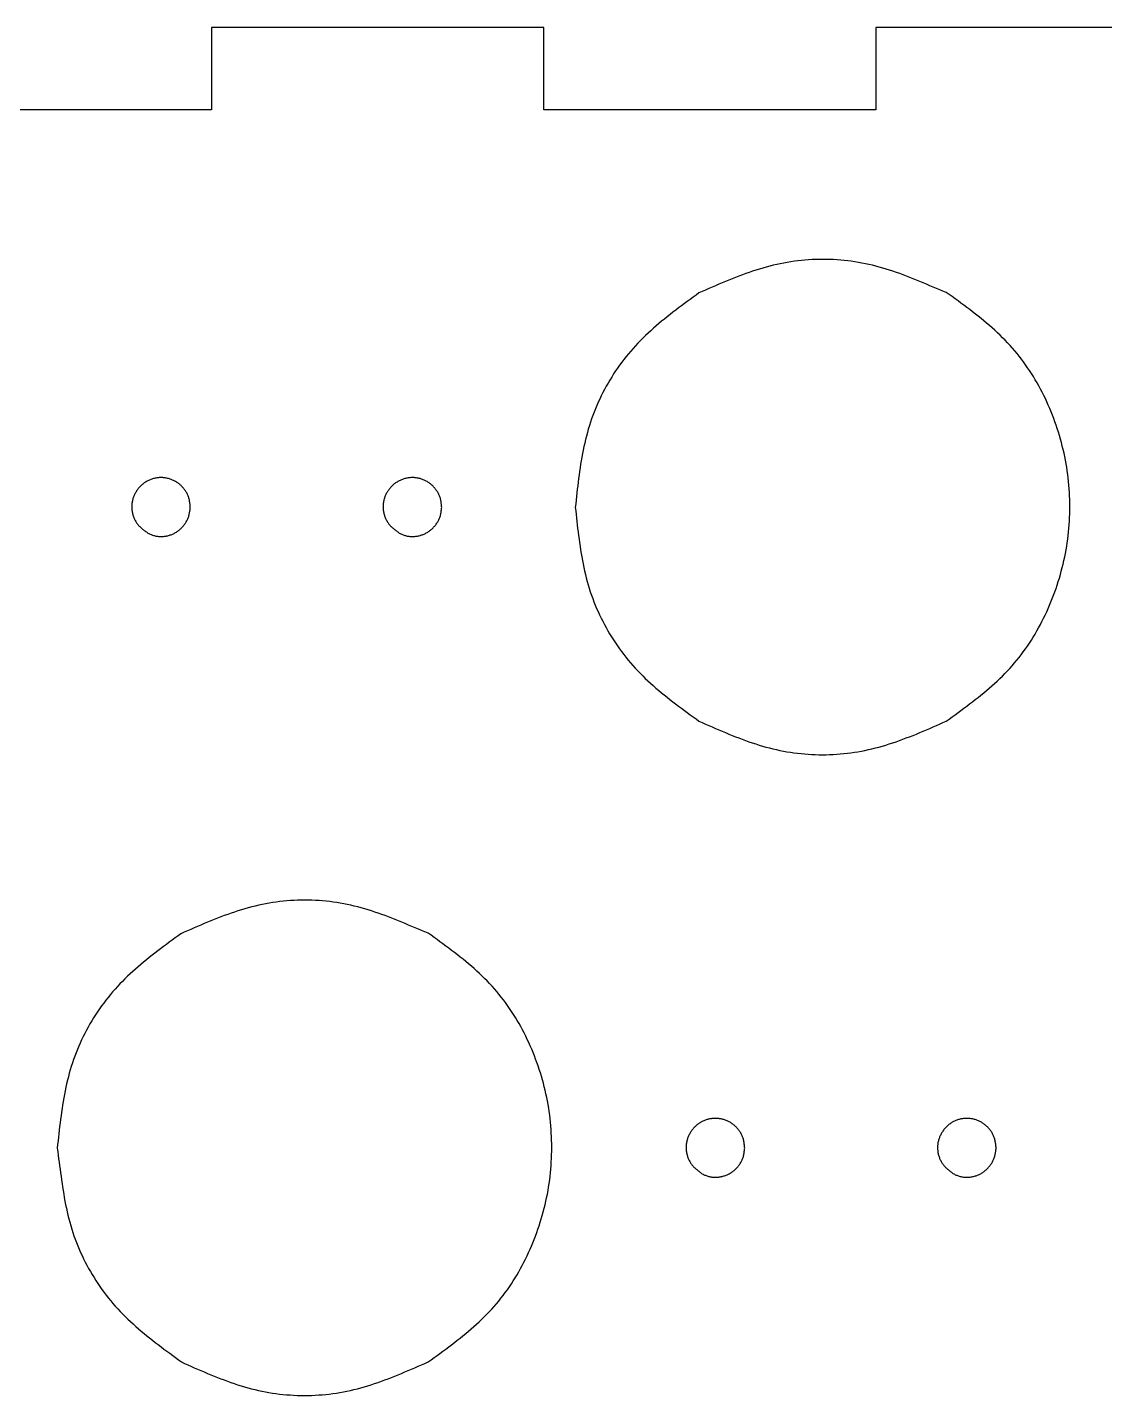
# Model space of a CAD drawing. Extents: x 610 to 1150, y 270 to 883.
# Drawn here: x 762 to 826.9, y 797.7 to 880.1 of the extents above; entities that cross this region are included whole.
import ezdxf

# ---------------------------------------------------------------- set-up
doc = ezdxf.new("R2010")
doc.units = 0
doc.layers.get('0').update_dxf_attribs({"linetype": 'CONTINUOUS'})

msp = doc.modelspace()

# ---------------------------------------------------------------- linework, layer by layer
at = {"color": 7}
for p, q in [((793.091488, 880.104822), (773.089411, 880.104822)), ((773.089411, 880.104822), (773.089411, 875.130761)), ((793.091488, 875.130761), (793.091488, 880.104822)), ((833.095668, 880.104822), (813.093591, 880.104822)), ((813.093591, 880.104822), (813.093591, 875.130761)), ((773.089411, 875.130761), (753.087335, 875.130761)), ((813.093591, 875.130761), (793.091488, 875.130761))]:
    msp.add_line(p, q, dxfattribs=at)
for points in [[(805.664529, 865.414312), (805.115308, 865.231058), (804.575357, 865.021731), (804.040743, 864.800039)], [(807.3343, 865.870635), (806.768966, 865.753824), (806.21214, 865.597029), (805.664529, 865.414312)], [(809.034324, 866.101287), (808.463265, 866.0629), (807.894604, 865.986406), (807.3343, 865.870635)], [(810.756478, 866.10154), (810.183223, 866.139954), (809.607565, 866.13982), (809.034324, 866.101287)], [(812.456025, 865.870636), (811.895949, 865.98679), (811.327405, 866.063283), (810.756478, 866.10154)], [(814.117899, 865.4145), (813.572967, 865.597178), (813.01877, 865.753927), (812.456025, 865.870636)], [(815.733852, 864.800186), (815.201883, 865.021895), (814.664553, 865.231244), (814.117899, 865.4145)], [(804.040743, 864.800039), (803.503556, 864.577279), (802.971757, 864.342035), (802.439958, 864.10679)], [(817.326845, 864.142059), (816.797652, 864.342083), (816.26846, 864.577376), (815.733852, 864.800186)], [(802.439958, 864.10679), (801.971024, 863.765837), (801.50209, 863.424883), (801.041268, 863.072983)], [(818.737563, 863.103603), (818.272944, 863.457364), (817.799895, 863.799712), (817.326845, 864.142059)], [(801.041268, 863.072983), (800.582703, 862.722808), (800.13217, 862.361794), (799.699586, 861.979639)], [(820.086163, 862.005181), (819.651915, 862.389835), (819.198895, 862.752345), (818.737563, 863.103603)], [(799.699586, 861.979639), (799.268331, 861.598658), (798.854915, 861.196667), (798.471922, 860.76722)], [(821.310544, 860.786825), (820.930131, 861.21936), (820.517404, 861.62319), (820.086163, 862.005181)], [(798.471922, 860.76722), (798.090422, 860.339447), (797.739109, 859.884433), (797.419845, 859.408147)], [(822.342923, 859.429831), (822.030094, 859.904912), (821.686063, 860.359854), (821.310544, 860.786825)], [(797.419845, 859.408147), (797.099294, 858.929941), (796.81105, 858.430293), (796.557491, 857.913437)], [(823.195214, 857.937845), (822.941737, 858.451859), (822.658173, 858.951071), (822.342923, 859.429831)], [(796.557491, 857.913437), (796.304924, 857.398603), (796.086771, 856.866696), (795.907157, 856.322325)], [(823.867478, 856.349762), (823.673706, 856.891165), (823.449614, 857.42196), (823.195214, 857.937845)], [(795.907157, 856.322325), (795.726126, 855.773659), (795.584244, 855.21233), (795.469592, 854.646045)], [(824.364224, 854.676025), (824.228747, 855.242656), (824.063651, 855.801646), (823.867478, 856.349762)], [(795.469592, 854.646045), (795.354593, 854.078044), (795.266988, 853.505056), (795.192841, 852.93053)], [(824.667585, 852.963089), (824.604797, 853.539269), (824.499213, 854.11144), (824.364224, 854.676025)], [(769.952862, 852.983196), (769.884386, 852.979195), (769.816141, 852.971209), (769.748597, 852.959259)], [(770.158438, 852.983231), (770.089989, 852.987214), (770.021309, 852.987195), (769.952862, 852.983196)], [(770.362668, 852.95926), (770.295144, 852.971261), (770.226906, 852.979248), (770.158438, 852.983231)], [(785.086629, 852.983302), (785.018175, 852.979295), (784.949953, 852.971282), (784.882446, 852.95926)], [(785.292228, 852.983301), (785.223773, 852.987306), (785.155085, 852.987308), (785.086629, 852.983302)], [(785.496517, 852.959259), (785.428974, 852.971279), (785.360717, 852.979294), (785.292228, 852.983301)], [(824.770315, 851.230684), (824.750269, 851.809482), (824.730223, 852.38828), (824.667585, 852.963089)], [(768.588466, 852.182397), (768.551004, 852.125643), (768.516599, 852.066865), (768.48556, 852.006355)], [(768.709869, 852.346484), (768.666528, 852.293992), (768.625965, 852.239208), (768.588466, 852.182397)], [(768.849074, 852.497666), (768.799958, 852.449864), (768.753506, 852.399335), (768.709869, 852.346484)], [(769.004096, 852.632307), (768.94988, 852.590464), (768.898148, 852.545426), (768.849074, 852.497666)], [(769.17371, 852.747593), (769.114875, 852.712706), (769.058247, 852.6741), (769.004096, 852.632307)], [(769.356175, 852.840975), (769.293521, 852.813614), (769.232513, 852.782461), (769.17371, 852.747593)], [(769.548846, 852.911703), (769.483298, 852.891968), (769.418911, 852.868373), (769.356175, 852.840975)], [(769.748597, 852.959259), (769.681161, 852.947329), (769.614423, 852.931447), (769.548846, 852.911703)], [(770.56236, 852.911462), (770.496809, 852.93129), (770.430094, 852.947276), (770.362668, 852.95926)], [(770.755008, 852.840599), (770.692258, 852.867981), (770.627891, 852.891641), (770.56236, 852.911462)], [(770.937555, 852.747593), (770.878658, 852.782233), (770.817638, 852.813269), (770.755008, 852.840599)], [(771.106122, 852.634473), (771.052192, 852.675409), (770.995915, 852.71327), (770.937555, 852.747593)], [(771.260972, 852.502644), (771.211818, 852.54937), (771.160148, 852.593465), (771.106122, 852.634473)], [(771.40137, 852.354316), (771.357162, 852.406136), (771.310336, 852.455717), (771.260972, 852.502644)], [(771.524908, 852.193106), (771.486704, 852.249038), (771.445332, 852.302784), (771.40137, 852.354316)], [(771.628819, 852.019618), (771.597843, 852.079555), (771.562946, 852.137414), (771.524908, 852.193106)], [(783.722156, 852.193135), (783.684643, 852.137284), (783.650207, 852.079361), (783.619179, 852.01966)], [(783.843718, 852.354316), (783.800318, 852.302842), (783.759696, 852.249026), (783.722156, 852.193135)], [(783.983347, 852.502632), (783.934128, 852.455806), (783.887509, 852.406253), (783.843718, 852.354316)], [(784.138456, 852.634467), (784.084315, 852.593499), (784.032533, 852.549427), (783.983347, 852.502632)], [(784.30756, 852.747593), (784.249033, 852.713256), (784.192567, 852.675412), (784.138456, 852.634467)], [(784.490306, 852.840587), (784.427621, 852.813243), (784.366544, 852.782199), (784.30756, 852.747593)], [(784.68289, 852.911439), (784.617384, 852.891612), (784.553039, 852.867952), (784.490306, 852.840587)], [(784.882446, 852.95926), (784.815065, 852.94726), (784.748397, 852.931266), (784.68289, 852.911439)], [(785.696227, 852.911438), (785.630668, 852.931267), (785.563948, 852.947259), (785.496517, 852.959259)], [(785.888875, 852.840587), (785.826125, 852.867966), (785.761756, 852.891619), (785.696227, 852.911438)], [(786.071404, 852.747593), (786.012513, 852.782228), (785.9515, 852.813263), (785.888875, 852.840587)], [(786.23996, 852.634485), (786.186034, 852.675417), (786.12976, 852.713272), (786.071404, 852.747593)], [(786.394815, 852.50265), (786.34566, 852.549378), (786.293988, 852.593475), (786.23996, 852.634485)], [(786.535219, 852.354316), (786.49101, 852.406138), (786.444181, 852.455721), (786.394815, 852.50265)], [(786.658757, 852.193106), (786.620553, 852.249038), (786.579181, 852.302784), (786.535219, 852.354316)], [(786.762668, 852.019618), (786.731692, 852.079555), (786.696795, 852.137414), (786.658757, 852.193106)], [(795.192841, 852.93053), (795.11833, 852.353185), (795.057409, 851.774287), (794.996488, 851.195388)], [(768.305207, 851.43079), (768.296618, 851.364444), (768.291982, 851.297569), (768.291774, 851.230684)], [(768.342716, 851.628175), (768.326381, 851.563188), (768.313811, 851.497255), (768.305207, 851.43079)], [(768.40282, 851.819937), (768.379158, 851.75723), (768.359054, 851.693176), (768.342716, 851.628175)], [(768.48556, 852.006355), (768.454514, 851.945833), (768.426835, 851.883579), (768.40282, 851.819937)], [(771.708419, 851.8356), (771.686386, 851.898727), (771.65953, 851.960194), (771.628819, 852.019618)], [(771.762215, 851.63903), (771.748228, 851.705551), (771.730815, 851.771434), (771.708419, 851.8356)], [(771.795874, 851.436373), (771.786934, 851.504272), (771.776315, 851.571976), (771.762215, 851.63903)], [(771.819491, 851.195388), (771.812187, 851.264017), (771.804884, 851.367943), (771.795874, 851.436373)], [(783.43808, 851.436197), (783.429754, 851.368031), (783.425552, 851.299355), (783.425624, 851.230684)], [(783.475354, 851.638906), (783.458881, 851.572164), (783.446415, 851.504436), (783.43808, 851.436197)], [(783.536669, 851.8356), (783.512289, 851.771356), (783.49182, 851.705623), (783.475354, 851.638906)], [(783.619179, 852.01966), (783.588156, 851.959967), (783.560538, 851.898497), (783.536669, 851.8356)], [(786.842268, 851.8356), (786.820235, 851.898727), (786.793379, 851.960194), (786.762668, 852.019618)], [(786.896064, 851.63903), (786.882077, 851.705551), (786.864664, 851.771434), (786.842268, 851.8356)], [(786.929723, 851.436373), (786.920783, 851.504272), (786.910164, 851.571976), (786.896064, 851.63903)], [(786.95334, 851.195388), (786.946036, 851.264017), (786.938733, 851.367943), (786.929723, 851.436373)], [(768.291774, 851.230684), (768.291562, 851.162134), (768.296002, 851.093574), (768.304442, 851.025528)], [(768.304442, 851.025528), (768.312897, 850.957366), (768.325367, 850.889721), (768.341787, 850.823047)], [(768.341787, 850.823047), (768.358257, 850.756168), (768.378702, 850.690266), (768.40282, 850.62574)], [(768.40282, 850.62574), (768.426506, 850.562369), (768.453734, 850.500326), (768.484477, 850.440065)], [(771.628778, 850.419763), (771.659491, 850.480001), (771.686354, 850.542252), (771.708419, 850.606135)], [(771.708419, 850.606135), (771.730058, 850.668788), (771.747082, 850.733011), (771.760945, 850.797839)], [(771.760945, 850.797839), (771.774912, 850.863152), (771.785671, 850.929079), (771.794869, 850.9952)], [(771.794869, 850.9952), (771.804132, 851.061798), (771.811811, 851.128593), (771.819491, 851.195388)], [(783.425624, 851.230684), (783.425695, 851.162089), (783.430032, 851.093499), (783.438456, 851.025422)], [(783.438456, 851.025422), (783.446888, 850.957278), (783.459416, 850.889648), (783.475824, 850.822977)], [(783.475824, 850.822977), (783.492276, 850.75613), (783.512628, 850.690248), (783.53667, 850.62574)], [(783.53667, 850.62574), (783.560285, 850.562375), (783.587461, 850.500335), (783.61818, 850.440094)], [(786.762692, 850.406483), (786.793395, 850.465897), (786.820242, 850.527355), (786.842268, 850.590472)], [(786.842268, 850.590472), (786.864659, 850.654634), (786.882069, 850.72051), (786.896058, 850.787025)], [(786.896058, 850.787025), (786.910161, 850.854079), (786.920788, 850.921781), (786.929729, 850.989681)], [(786.929729, 850.989681), (786.938741, 851.058117), (786.94604, 851.126753), (786.95334, 851.195388)], [(794.996488, 851.195388), (795.056475, 850.617366), (795.116462, 850.07464), (795.190058, 849.498155)], [(824.665608, 849.495437), (824.729085, 850.071138), (824.7497, 850.650911), (824.770315, 851.230684)], [(768.484477, 850.440065), (768.515117, 850.380005), (768.549248, 850.321716), (768.586955, 850.265801)], [(768.586955, 850.265801), (768.624406, 850.210265), (768.665385, 850.157071), (768.709869, 850.107025)], [(768.709869, 850.107025), (768.754581, 850.056723), (768.802835, 850.0096), (768.853137, 849.964878)], [(768.853137, 849.964878), (768.903739, 849.919889), (768.956414, 849.877329), (769.010016, 849.836007)], [(769.010016, 849.836007), (769.063954, 849.794427), (769.118832, 849.754101), (769.17371, 849.713775)], [(769.17371, 849.713775), (769.236252, 849.650056), (769.298793, 849.621632), (769.362013, 849.59474)], [(770.75559, 849.585544), (770.818084, 849.612734), (770.878944, 849.643713), (770.937555, 849.678479)], [(770.937555, 849.678479), (770.996194, 849.713261), (771.052581, 849.751835), (771.106493, 849.793577)], [(771.106493, 849.793577), (771.160606, 849.835476), (771.212224, 849.880566), (771.261272, 849.928278)], [(771.261272, 849.928278), (771.310565, 849.976227), (771.357262, 850.026824), (771.40137, 850.079588)], [(771.40137, 850.079588), (771.445312, 850.132154), (771.486684, 850.18687), (771.524896, 850.243734)], [(771.524896, 850.243734), (771.562915, 850.300311), (771.597804, 850.359014), (771.628778, 850.419763)], [(783.61818, 850.440094), (783.648814, 850.38002), (783.682972, 850.321734), (783.720704, 850.265825)], [(783.720704, 850.265825), (783.75819, 850.21028), (783.799203, 850.157079), (783.843718, 850.107025)], [(783.843718, 850.107025), (783.888451, 850.056726), (783.93672, 850.009604), (783.987034, 849.964878)], [(783.987034, 849.964878), (784.037637, 849.919893), (784.090309, 849.877332), (784.143907, 849.836007)], [(784.143907, 849.836007), (784.197833, 849.794429), (784.252696, 849.754102), (784.307559, 849.713775)], [(784.307559, 849.713775), (784.370093, 849.650064), (784.432627, 849.621649), (784.495839, 849.594763)], [(785.889134, 849.585944), (785.951665, 849.613117), (786.012603, 849.643978), (786.071404, 849.678479)], [(786.071404, 849.678479), (786.129741, 849.712708), (786.185973, 849.75052), (786.239853, 849.791411)], [(786.239853, 849.791411), (786.293901, 849.83243), (786.345582, 849.876548), (786.394744, 849.923299)], [(786.394744, 849.923299), (786.444136, 849.970268), (786.490984, 850.019895), (786.535219, 850.071756)], [(786.535219, 850.071756), (786.579187, 850.123305), (786.620571, 850.177062), (786.658786, 850.233008)], [(786.658786, 850.233008), (786.696824, 850.288694), (786.73172, 850.346549), (786.762692, 850.406483)], [(769.362013, 849.59474), (769.424777, 849.568041), (769.488209, 849.542852), (769.552816, 849.520883)], [(769.552816, 849.520883), (769.616953, 849.499074), (769.682248, 849.480439), (769.748597, 849.466812)], [(769.748597, 849.466812), (769.815355, 849.453102), (769.883181, 849.444462), (769.951239, 849.440348)], [(769.951239, 849.440348), (770.01986, 849.436201), (770.088718, 849.436656), (770.157292, 849.441189)], [(770.157292, 849.441189), (770.22617, 849.445742), (770.294762, 849.454409), (770.362669, 849.466812)], [(770.362669, 849.466812), (770.430267, 849.479159), (770.497186, 849.495208), (770.562978, 849.515033)], [(770.562978, 849.515033), (770.628476, 849.53477), (770.692856, 849.558248), (770.75559, 849.585544)], [(784.495839, 849.594763), (784.558601, 849.568068), (784.622031, 849.542882), (784.686635, 849.520913)], [(784.686635, 849.520913), (784.750783, 849.499099), (784.816087, 849.480457), (784.882446, 849.466813)], [(784.882446, 849.466813), (784.949219, 849.453083), (785.01706, 849.444414), (785.085135, 849.440278)], [(785.085135, 849.440278), (785.153765, 849.436108), (785.222634, 849.436544), (785.291218, 849.441084)], [(785.291218, 849.441084), (785.360075, 849.445641), (785.428646, 849.454335), (785.496517, 849.466812)], [(785.496517, 849.466812), (785.564057, 849.479229), (785.630903, 849.495392), (785.69662, 849.515303)], [(785.69662, 849.515303), (785.762072, 849.535135), (785.826404, 849.558684), (785.889134, 849.585944)], [(795.190058, 849.498155), (795.263292, 848.924517), (795.350001, 848.352401), (795.464156, 847.785246)], [(824.359252, 847.779956), (824.495277, 848.345334), (824.601977, 848.91834), (824.665608, 849.495437)], [(795.464156, 847.785246), (795.577956, 847.219852), (795.719032, 846.659389), (795.899326, 846.111579)], [(823.859645, 846.103747), (824.05665, 846.652692), (824.222723, 847.212482), (824.359252, 847.779956)], [(795.899326, 846.111579), (796.078144, 845.568253), (796.295541, 845.037374), (796.547312, 844.523531)], [(823.184946, 844.512663), (823.440136, 845.029536), (823.66499, 845.561347), (823.859645, 846.103747)], [(796.547312, 844.523531), (796.800093, 844.007629), (797.087526, 843.5089), (797.407165, 843.031529)], [(822.33019, 843.017941), (822.646333, 843.497553), (822.930696, 843.997694), (823.184946, 844.512663)], [(797.407165, 843.031529), (797.725544, 842.55604), (798.075875, 842.101741), (798.456259, 841.674516)], [(821.294881, 841.658826), (821.671511, 842.086356), (822.016495, 842.542043), (822.33019, 843.017941)], [(798.456259, 841.674516), (798.840533, 841.242922), (799.255477, 840.83896), (799.688401, 840.456161)], [(820.074949, 840.446425), (820.504525, 840.826594), (820.915737, 841.228443), (821.294881, 841.658826)], [(799.688401, 840.456161), (800.122658, 840.072184), (800.575006, 839.709501), (801.035448, 839.357738)], [(818.731721, 839.353088), (819.19117, 839.702758), (819.64237, 840.0636), (820.074949, 840.446425)], [(801.035448, 839.357738), (801.498169, 839.004234), (801.969063, 838.661758), (802.439958, 838.319282)], [(817.326845, 838.319282), (817.797926, 838.660107), (818.269007, 839.000932), (818.731721, 839.353088)], [(802.439958, 838.319282), (802.969151, 838.083989), (803.498344, 837.848696), (804.032953, 837.625886)], [(815.726066, 837.626033), (816.263251, 837.848793), (816.795048, 838.084037), (817.326845, 838.319282)], [(804.032953, 837.625886), (804.564923, 837.404176), (805.102256, 837.194826), (805.648913, 837.011572)], [(814.102286, 837.01176), (814.651505, 837.195013), (815.191454, 837.40434), (815.726066, 837.626033)], [(805.648913, 837.011572), (806.193851, 836.828893), (806.748054, 836.672145), (807.310805, 836.555437)], [(807.310805, 836.555437), (807.870879, 836.439284), (808.43942, 836.36279), (809.010345, 836.324532)], [(810.732487, 836.324785), (811.303543, 836.363172), (811.872202, 836.439667), (812.432503, 836.555437)], [(812.432503, 836.555437), (812.997841, 836.672247), (813.554671, 836.829042), (814.102286, 837.01176)], [(809.010345, 836.324532), (809.583596, 836.286118), (810.15925, 836.286252), (810.732487, 836.324785)], [(777.84936, 827.508357), (777.278304, 827.469971), (776.709646, 827.393483), (776.149345, 827.277716)], [(779.571502, 827.508616), (778.998251, 827.547027), (778.422598, 827.546889), (777.84936, 827.508357)], [(781.271042, 827.277717), (780.710968, 827.393869), (780.142427, 827.470361), (779.571502, 827.508616)], [(774.47956, 826.821394), (773.930339, 826.63814), (773.390388, 826.428812), (772.855773, 826.20712)], [(776.149345, 827.277716), (775.584006, 827.160908), (775.027175, 827.004112), (774.47956, 826.821394)], [(782.932934, 826.821582), (782.387996, 827.004261), (781.833794, 827.161009), (781.271042, 827.277717)], [(784.548894, 826.207267), (784.016924, 826.428977), (783.479591, 826.638327), (782.932934, 826.821582)], [(772.855773, 826.20712), (772.318582, 825.98436), (771.786779, 825.749116), (771.254976, 825.513872)], [(786.141889, 825.549141), (785.612696, 825.749165), (785.083503, 825.984458), (784.548894, 826.207267)], [(771.254976, 825.513872), (770.786042, 825.172916), (770.317108, 824.831961), (769.856286, 824.480058)], [(787.552595, 824.510684), (787.087979, 824.864443), (786.614934, 825.206792), (786.141889, 825.549141)], [(769.856286, 824.480058), (769.397724, 824.129882), (768.947194, 823.768865), (768.514612, 823.386708)], [(788.901201, 823.412262), (788.46695, 823.796916), (788.013928, 824.159425), (787.552595, 824.510684)], [(768.514612, 823.386708), (768.083365, 823.00573), (767.669957, 822.603742), (767.286967, 822.174301)], [(790.125588, 822.193907), (789.745176, 822.626443), (789.332445, 823.030272), (788.901201, 823.412262)], [(767.286967, 822.174301), (766.905464, 821.746528), (766.554144, 821.291515), (766.234877, 820.815228)], [(791.157955, 820.836911), (790.845128, 821.311992), (790.501105, 821.766936), (790.125588, 822.193907)], [(792.010252, 819.344926), (791.756772, 819.85894), (791.473205, 820.35815), (791.157955, 820.836911)], [(766.234877, 820.815228), (765.914325, 820.337024), (765.626084, 819.837375), (765.372529, 819.320519)], [(765.372529, 819.320519), (765.119966, 818.805684), (764.901817, 818.273777), (764.722201, 817.729407)], [(792.682521, 817.756844), (792.48875, 818.298248), (792.264654, 818.829042), (792.010252, 819.344926)], [(764.722201, 817.729407), (764.541167, 817.18074), (764.399276, 816.619413), (764.284619, 816.053127)], [(793.179262, 816.083106), (793.043788, 816.649738), (792.878695, 817.208728), (792.682521, 817.756844)], [(764.284619, 816.053127), (764.169615, 815.485127), (764.082011, 814.912139), (764.007868, 814.337611)], [(793.48261, 814.370169), (793.419826, 814.94635), (793.314247, 815.518521), (793.179262, 816.083106)], [(764.007868, 814.337611), (763.933361, 813.760267), (763.872446, 813.181368), (763.811532, 812.60247)], [(793.585333, 812.637765), (793.565289, 813.216563), (793.545245, 813.795361), (793.48261, 814.370169)], [(802.728471, 814.247668), (802.665781, 814.220323), (802.6047, 814.189281), (802.545712, 814.154674)], [(802.921048, 814.318512), (802.855543, 814.298691), (802.791202, 814.275031), (802.728471, 814.247668)], [(803.120598, 814.366315), (803.053221, 814.354316), (802.986553, 814.338334), (802.921048, 814.318512)], [(803.324788, 814.390374), (803.256331, 814.386362), (803.188109, 814.378338), (803.120598, 814.366315)], [(803.530393, 814.390374), (803.461936, 814.394386), (803.393245, 814.394386), (803.324788, 814.390374)], [(803.73467, 814.366315), (803.667129, 814.378334), (803.598878, 814.386361), (803.530393, 814.390374)], [(803.934391, 814.318512), (803.868829, 814.338336), (803.802104, 814.354315), (803.73467, 814.366315)], [(804.127033, 814.247667), (804.064286, 814.275046), (803.999919, 814.298699), (803.934391, 814.318512)], [(804.309557, 814.154674), (804.250667, 814.189309), (804.189656, 814.220343), (804.127033, 814.247667)], [(817.862026, 814.248056), (817.799372, 814.220695), (817.738363, 814.189543), (817.679561, 814.154674)], [(818.054697, 814.318784), (817.98915, 814.299048), (817.924763, 814.275453), (817.862026, 814.248056)], [(818.254448, 814.366341), (818.187012, 814.354411), (818.120274, 814.338529), (818.054697, 814.318784)], [(818.458713, 814.390277), (818.390237, 814.386276), (818.321992, 814.378291), (818.254448, 814.366341)], [(818.664289, 814.390312), (818.59584, 814.394295), (818.52716, 814.394276), (818.458713, 814.390277)], [(818.868519, 814.366341), (818.800995, 814.378341), (818.732757, 814.386328), (818.664289, 814.390312)], [(819.068217, 814.318543), (819.002663, 814.33837), (818.935947, 814.354357), (818.868519, 814.366341)], [(819.260871, 814.24768), (819.19812, 814.275064), (819.133749, 814.298723), (819.068217, 814.318543)], [(819.443406, 814.154674), (819.384512, 814.189313), (819.323498, 814.220351), (819.260871, 814.24768)], [(801.857347, 813.426741), (801.826326, 813.367049), (801.798718, 813.305577), (801.774848, 813.242682)], [(801.960329, 813.600217), (801.922813, 813.544367), (801.888373, 813.486444), (801.857347, 813.426741)], [(802.081897, 813.761397), (802.038498, 813.709921), (801.997873, 813.656107), (801.960329, 813.600217)], [(802.221507, 813.909713), (802.172294, 813.862888), (802.125683, 813.813333), (802.081897, 813.761397)], [(802.37661, 814.041548), (802.32247, 814.000581), (802.270689, 813.95651), (802.221507, 813.909713)], [(802.545712, 814.154674), (802.487185, 814.120339), (802.43072, 814.082493), (802.37661, 814.041548)], [(804.478124, 814.041554), (804.424194, 814.08249), (804.367917, 814.12035), (804.309557, 814.154674)], [(804.632982, 813.909724), (804.583823, 813.956449), (804.532152, 814.000545), (804.478124, 814.041554)], [(804.773397, 813.761397), (804.729187, 813.81322), (804.682352, 813.862798), (804.632982, 813.909724)], [(804.896923, 813.600187), (804.858722, 813.656119), (804.817358, 813.709868), (804.773397, 813.761397)], [(805.000833, 813.4267), (804.96986, 813.486637), (804.93496, 813.544494), (804.896923, 813.600187)], [(805.08042, 813.242682), (805.05839, 813.305808), (805.031541, 813.367276), (805.000833, 813.4267)], [(816.991431, 813.413436), (816.960389, 813.352913), (816.932715, 813.290658), (816.908698, 813.227018)], [(817.094332, 813.589471), (817.056867, 813.532722), (817.022466, 813.473945), (816.991431, 813.413436)], [(817.215747, 813.75354), (817.172408, 813.701049), (817.131834, 813.646276), (817.094332, 813.589471)], [(817.354939, 813.904739), (817.305827, 813.856932), (817.259385, 813.806392), (817.215747, 813.75354)], [(817.50996, 814.039387), (817.455744, 813.997543), (817.404009, 813.952505), (817.354939, 813.904739)], [(817.679561, 814.154674), (817.62073, 814.119787), (817.564108, 814.08118), (817.50996, 814.039387)], [(819.611973, 814.041554), (819.558043, 814.082489), (819.501765, 814.120349), (819.443406, 814.154674)], [(819.766831, 813.909724), (819.717672, 813.956449), (819.666001, 814.000545), (819.611973, 814.041554)], [(819.907247, 813.761397), (819.863036, 813.81322), (819.816201, 813.862798), (819.766831, 813.909724)], [(820.030773, 813.600187), (819.992572, 813.656119), (819.951207, 813.709868), (819.907247, 813.761397)], [(820.134691, 813.4267), (820.103711, 813.486636), (820.068811, 813.544493), (820.030773, 813.600187)], [(820.214296, 813.242682), (820.192265, 813.305811), (820.165405, 813.367276), (820.134691, 813.4267)], [(763.811532, 812.60247), (763.871519, 812.024448), (763.966775, 811.481721), (764.040371, 810.905236)], [(793.480631, 810.902512), (793.544104, 811.478215), (793.564719, 812.05799), (793.585333, 812.637765)], [(801.676233, 812.843279), (801.667907, 812.775112), (801.663704, 812.706436), (801.663776, 812.637765)], [(801.663776, 812.637765), (801.663848, 812.56917), (801.668185, 812.50058), (801.676609, 812.432503)], [(801.713514, 813.045987), (801.697036, 812.979246), (801.684568, 812.911517), (801.676233, 812.843279)], [(801.774848, 813.242682), (801.750467, 813.178436), (801.729986, 813.112705), (801.713514, 813.045987)], [(805.134217, 813.046111), (805.120229, 813.112632), (805.102814, 813.178514), (805.08042, 813.242682)], [(805.167876, 812.843454), (805.158937, 812.911353), (805.148318, 812.979057), (805.134217, 813.046111)], [(805.191492, 812.60247), (805.184189, 812.6711), (805.176886, 812.775024), (805.167876, 812.843454)], [(805.167882, 812.396762), (805.176894, 812.465198), (805.184193, 812.533834), (805.191492, 812.60247)], [(816.797625, 812.637765), (816.797414, 812.569215), (816.801856, 812.500655), (816.8103, 812.432609)], [(816.811058, 812.837871), (816.802469, 812.771525), (816.797831, 812.70465), (816.797625, 812.637765)], [(816.848574, 813.035256), (816.832234, 812.97027), (816.819663, 812.904336), (816.811058, 812.837871)], [(816.908698, 813.227018), (816.885032, 813.16431), (816.864918, 813.100257), (816.848574, 813.035256)], [(820.268074, 813.046111), (820.254091, 813.112632), (820.236688, 813.178516), (820.214296, 813.242682)], [(820.301726, 812.843455), (820.292787, 812.911353), (820.282168, 812.979056), (820.268074, 813.046111)], [(820.300721, 812.402281), (820.309984, 812.468879), (820.317663, 812.535674), (820.325341, 812.60247)], [(820.325341, 812.60247), (820.318038, 812.6711), (820.310735, 812.775024), (820.301726, 812.843455)], [(801.676609, 812.432503), (801.685042, 812.364358), (801.69757, 812.296727), (801.713984, 812.230058)], [(801.713984, 812.230058), (801.730442, 812.163211), (801.750806, 812.097332), (801.774848, 812.032822)], [(801.774848, 812.032822), (801.798463, 811.969459), (801.825627, 811.907417), (801.856341, 811.847176)], [(801.856341, 811.847176), (801.88697, 811.787099), (801.92113, 811.728813), (801.958865, 811.672906)], [(804.896947, 811.640088), (804.934981, 811.695778), (804.969876, 811.753632), (805.000853, 811.813565)], [(805.000853, 811.813565), (805.031562, 811.872979), (805.05842, 811.934434), (805.080446, 811.997553)], [(805.080446, 811.997553), (805.102837, 812.061713), (805.120235, 812.127591), (805.134218, 812.194106)], [(805.134218, 812.194106), (805.148316, 812.261161), (805.158942, 812.328863), (805.167882, 812.396762)], [(816.8103, 812.432609), (816.818759, 812.364447), (816.831233, 812.296802), (816.847657, 812.230129)], [(816.847657, 812.230129), (816.864132, 812.16325), (816.884582, 812.097349), (816.908697, 812.032822)], [(816.908697, 812.032822), (816.932381, 811.969452), (816.9596, 811.907407), (816.990337, 811.847146)], [(816.990337, 811.847146), (817.020973, 811.787085), (817.055104, 811.728795), (817.092814, 811.672883)], [(820.030755, 811.650804), (820.068772, 811.707384), (820.103659, 811.766089), (820.134638, 811.826839)], [(820.134638, 811.826839), (820.165356, 811.887079), (820.192231, 811.949329), (820.214296, 812.013216)], [(820.214296, 812.013216), (820.235934, 812.075867), (820.252946, 812.140092), (820.266804, 812.20492)], [(820.266804, 812.20492), (820.280765, 812.270234), (820.291524, 812.33616), (820.300721, 812.402281)], [(801.958865, 811.672906), (801.996356, 811.61736), (802.037377, 811.564162), (802.081897, 811.514106)], [(802.081897, 811.514106), (802.12663, 811.46381), (802.174896, 811.416686), (802.225206, 811.371958)], [(802.225206, 811.371958), (802.275806, 811.326972), (802.328473, 811.284409), (802.382066, 811.243081)], [(802.382066, 811.243081), (802.43599, 811.201497), (802.490851, 811.161163), (802.545712, 811.120829)], [(802.545712, 811.120829), (802.60825, 811.057146), (802.670788, 811.028731), (802.734003, 811.001844)], [(802.734003, 811.001844), (802.796764, 810.975151), (802.860192, 810.949964), (802.924793, 810.927994)], [(803.934791, 810.922379), (804.000244, 810.942206), (804.064577, 810.96575), (804.127304, 810.993013)], [(804.127304, 810.993013), (804.18983, 811.020189), (804.25076, 811.051059), (804.309556, 811.08556)], [(804.309556, 811.08556), (804.367896, 811.119793), (804.424135, 811.1576), (804.478019, 811.198492)], [(804.478019, 811.198492), (804.532068, 811.23951), (804.583747, 811.283631), (804.632911, 811.330381)], [(804.632911, 811.330381), (804.682306, 811.37735), (804.729162, 811.426973), (804.773398, 811.478837)], [(804.773398, 811.478837), (804.817363, 811.530384), (804.858739, 811.584144), (804.896947, 811.640088)], [(817.092814, 811.672883), (817.130271, 811.617346), (817.171259, 811.564154), (817.215746, 811.514106)], [(817.215746, 811.514106), (817.260458, 811.463806), (817.308704, 811.41668), (817.359002, 811.371958)], [(817.359002, 811.371958), (817.409602, 811.326966), (817.462278, 811.284406), (817.51588, 811.24308)], [(817.51588, 811.24308), (817.569816, 811.201497), (817.624689, 811.161163), (817.679561, 811.120829)], [(817.679561, 811.120829), (817.742103, 811.057137), (817.804644, 811.028713), (817.867864, 811.001821)], [(817.867864, 811.001821), (817.930627, 810.975122), (817.994059, 810.949933), (818.058666, 810.927964)], [(819.06884, 810.922114), (819.134337, 810.94185), (819.198715, 810.965329), (819.261447, 810.992625)], [(819.261447, 810.992625), (819.323938, 811.019816), (819.384796, 811.050795), (819.443406, 811.085561)], [(819.443406, 811.085561), (819.502046, 811.120344), (819.558436, 811.158917), (819.61235, 811.200658)], [(819.61235, 811.200658), (819.666467, 811.242556), (819.71809, 811.287647), (819.767142, 811.335358)], [(819.767142, 811.335358), (819.816438, 811.383307), (819.863138, 811.433903), (819.907247, 811.486669)], [(819.907247, 811.486669), (819.951184, 811.53923), (819.99255, 811.593944), (820.030755, 811.650804)], [(764.040371, 810.905236), (764.113605, 810.331598), (764.200314, 809.759482), (764.314469, 809.192327)], [(793.174282, 809.187026), (793.310309, 809.752404), (793.417004, 810.325412), (793.480631, 810.902512)], [(802.924793, 810.927994), (802.988939, 810.906179), (803.054242, 810.887537), (803.120598, 810.873894)], [(803.120598, 810.873894), (803.187378, 810.860163), (803.255224, 810.851496), (803.323305, 810.847359)], [(803.323305, 810.847359), (803.391935, 810.843189), (803.460803, 810.843624), (803.529387, 810.848165)], [(803.529387, 810.848165), (803.598239, 810.852723), (803.666804, 810.861418), (803.73467, 810.873894)], [(803.73467, 810.873894), (803.802215, 810.88631), (803.869067, 810.90247), (803.934791, 810.922379)], [(818.058666, 810.927964), (818.122803, 810.906156), (818.188098, 810.88752), (818.254448, 810.873894)], [(818.254448, 810.873894), (818.321208, 810.860183), (818.389036, 810.851543), (818.457096, 810.847429)], [(818.457096, 810.847429), (818.525719, 810.843282), (818.594579, 810.843736), (818.663155, 810.84827)], [(818.663155, 810.84827), (818.732029, 810.852824), (818.800617, 810.861492), (818.868519, 810.873894)], [(818.868519, 810.873894), (818.936122, 810.886241), (819.003045, 810.902289), (819.06884, 810.922114)], [(764.314469, 809.192327), (764.428269, 808.626933), (764.569345, 808.06647), (764.749639, 807.51866)], [(792.674663, 807.510827), (792.87167, 808.059769), (793.037751, 808.619555), (793.174282, 809.187026)], [(764.749639, 807.51866), (764.928457, 806.975334), (765.145854, 806.444455), (765.397625, 805.930612)], [(791.99997, 805.919744), (792.255156, 806.436618), (792.480006, 806.968429), (792.674663, 807.510827)], [(765.397625, 805.930612), (765.650406, 805.41471), (765.937839, 804.915981), (766.257478, 804.43861)], [(791.145219, 804.425022), (791.461363, 804.904633), (791.745723, 805.404774), (791.99997, 805.919744)], [(766.257478, 804.43861), (766.575857, 803.963121), (766.926189, 803.508822), (767.306572, 803.081597)], [(790.109898, 803.065907), (790.486531, 803.493438), (790.831521, 803.949123), (791.145219, 804.425022)], [(767.306572, 803.081597), (767.690846, 802.650003), (768.105789, 802.246041), (768.538713, 801.863241)], [(788.889973, 801.853507), (789.319546, 802.233677), (789.730755, 802.635527), (790.109898, 803.065907)], [(768.538713, 801.863241), (768.972968, 801.479266), (769.425315, 801.116583), (769.885754, 800.764819)], [(787.546758, 800.760169), (788.006203, 801.10984), (788.457399, 801.470681), (788.889973, 801.853507)], [(769.885754, 800.764819), (770.348469, 800.411317), (770.819357, 800.06884), (771.290245, 799.726363)], [(786.141889, 799.726363), (786.612968, 800.067188), (787.084046, 800.408013), (787.546758, 800.760169)], [(771.290245, 799.726363), (771.78417, 799.491065), (772.313364, 799.255766), (772.847976, 799.032956)], [(784.541103, 799.033114), (785.078291, 799.255874), (785.61009, 799.491118), (786.141889, 799.726363)], [(772.847976, 799.032956), (773.379948, 798.811245), (773.917284, 798.6019), (774.463943, 798.418647)], [(782.917311, 798.418841), (783.466534, 798.602094), (784.006488, 798.811421), (784.541103, 799.033114)], [(774.463943, 798.418647), (775.008877, 798.235972), (775.563076, 798.079226), (776.125822, 797.962518)], [(776.125822, 797.962518), (776.685898, 797.846365), (777.254441, 797.769872), (777.825368, 797.731614)], [(779.547516, 797.731866), (780.118569, 797.770253), (780.687222, 797.846749), (781.24752, 797.962518)], [(781.24752, 797.962518), (781.81286, 798.079329), (782.369694, 798.236124), (782.917311, 798.418841)], [(777.825368, 797.731614), (778.398621, 797.693199), (778.974277, 797.693332), (779.547516, 797.731866)]]:
    msp.add_open_spline(points, degree=3, dxfattribs=at)

doc.saveas('drawing.dxf')
